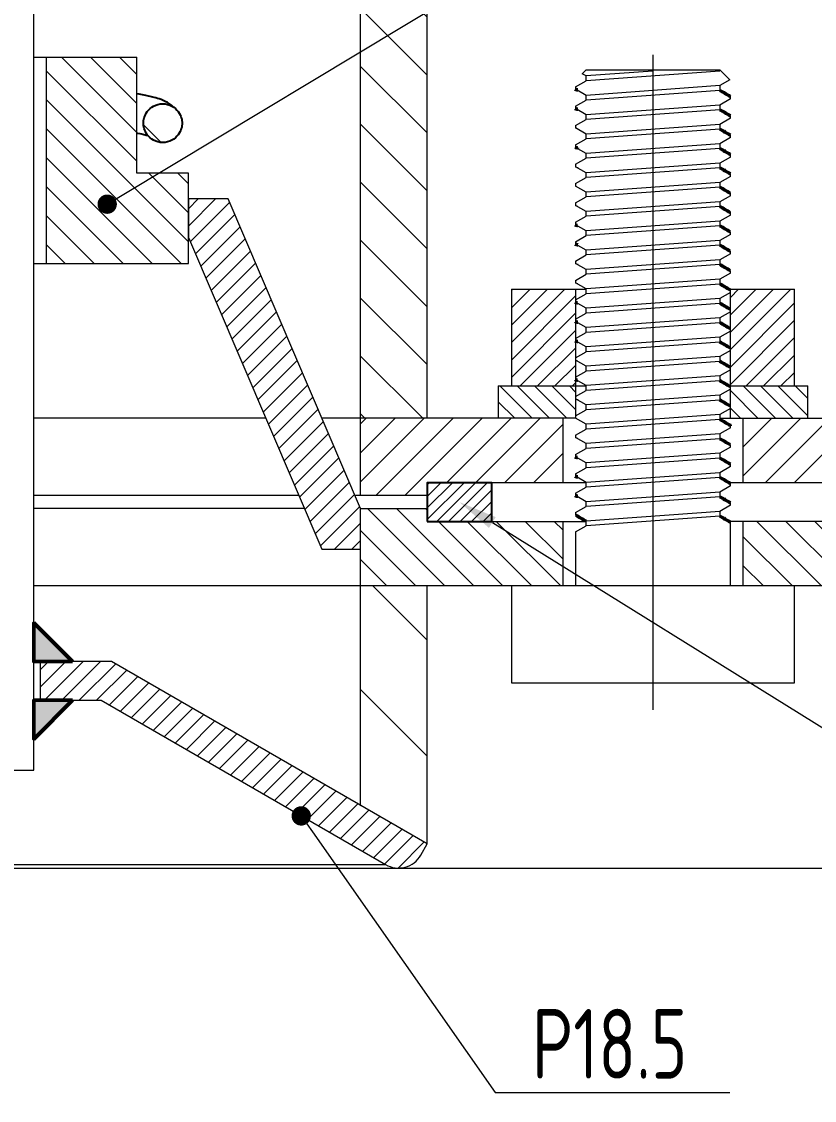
# Model space of a CAD drawing. Header units: millimetres. Extents: x -46397 to 283259, y -8690 to 23983.
# Drawn here: x 185134.5 to 185196, y -1424 to -1340.4 of the extents above; entities that cross this region are included whole.
import ezdxf
from ezdxf import colors
from ezdxf.entities.mleader import LeaderData, LeaderLine
from ezdxf.math import Vec2, Vec3

# ---------------------------------------------------------------- set-up
doc = ezdxf.new("R2010")
doc.units = ezdxf.units.MM
doc.layers.get('Defpoints').update_dxf_attribs({"lineweight": 0})
for name, color, linetype, lineweight in [('4.KICH THUOC', 3, 'Continuous', 9), ('AM_0', 7, 'Continuous', 50), ('mD_HATCH', 8, 'Continuous', 0)]:
    doc.layers.add(name, color=color, linetype=linetype, lineweight=lineweight)
doc.layers.add('DIM', color=8, linetype='Continuous')
doc.styles.add('GHI CHÚ 1', font='isocp_IV25.ttf', dxfattribs={"width": 0.8})
doc.styles.get("Standard").update_dxf_attribs({"font": 'isocp.shx', "width": 0.8})
doc.dimstyles.new('1-30SCALE', dxfattribs={"dimtxt": 75, "dimasz": 75, "dimexe": 37.5, "dimexo": 30, "dimgap": 30, "dimtad": 1, "dimtoh": 1, "dimdec": 0, "dimdsep": 46, "dimtxsty": 'GHI CHÚ 1', "dimcen": 0.09, "dimclrd": 256, "dimclre": 256, "dimclrt": 2, "dimadec": 0, "dimazin": 0, "dimtfac": 1, "dimtdec": 0, "dimtofl": 0, "dimtmove": 0, "dimatfit": 3, "dimfxl": 1, "dimlwd": 0, "dimlwe": 0, "dimarcsym": 0})
pattern_1 = [(45, (96231.9705, 239620.679), (-0.673519209, 0.673519209), [])]
pattern_2 = [(315, (184662.1086, -839.6237), (4.49013, 4.49013), [])]
pattern_3 = [(135, (-55304.2998, -89971.5617), (-0.673519209, -0.673519209), [])]
pattern_4 = [(45, (-55304.2998, -89971.5617), (-0.673519209, 0.673519209), [])]
pattern_5 = [(135, (-55304.2998, -89971.5617), (-1.122532015, -1.122532015), [])]
pattern_6 = [(45, (-55304.2998, -89971.5617), (-1.122532015, 1.122532015), [])]

# ---------------------------------------------------------------- blocks, each defined once
blk = doc.blocks.new('*D967')
at = {"layer": 'Defpoints', "color": 0, "transparency": 16777216}
for p in [(185165.947, -1306.011, 1.046), (185222.365, -1306.011), (185129.447, -1406.011, 1.046)]:
    blk.add_point(p, dxfattribs=at)
at = {"layer": 'DIM', "linetype": 'Continuous', "lineweight": 0, "transparency": 16777216}
for p, q in [((185167.947, -1306.011), (185224.365, -1306.011)), ((185222.365, -1402.011), (185222.365, -1310.011)), ((185131.447, -1406.011), (185224.365, -1406.011))]:
    blk.add_line(p, q, dxfattribs=at)
at = {"layer": 'DIM', "transparency": 16777216}
for points in [[(185221.699, -1310.011), (185223.032, -1310.011), (185222.365, -1306.011)], [(185221.699, -1402.011), (185223.032, -1402.011), (185222.365, -1406.011)]]:
    blk.add_solid(points, dxfattribs=at)
at = {"layer": 'DIM', "color": 2, "transparency": 16777216, "insert": (185217.248, -1356.011), "char_height": 6, "attachment_point": 5, "rotation": 90, "style": 'GHI CHÚ 1'}
blk.add_mtext('100', dxfattribs=at)
blk = doc.blocks.new('*D972')
at = {"layer": 'Defpoints', "color": 0, "transparency": 16777216}
for p in [(185135.447, -1288.268, -1.016), (185237.459, -1288.268), (185163.262, -1406.011, -1.016)]:
    blk.add_point(p, dxfattribs=at)
at = {"layer": 'DIM', "linetype": 'Continuous', "lineweight": 0, "transparency": 16777216}
for p, q in [((185137.447, -1288.268), (185239.459, -1288.268)), ((185237.459, -1402.011), (185237.459, -1292.268)), ((185165.262, -1406.011), (185239.459, -1406.011))]:
    blk.add_line(p, q, dxfattribs=at)
at = {"layer": 'DIM', "transparency": 16777216}
for points in [[(185236.792, -1292.268), (185238.126, -1292.268), (185237.459, -1288.268)], [(185236.792, -1402.011), (185238.126, -1402.011), (185237.459, -1406.011)]]:
    blk.add_solid(points, dxfattribs=at)
at = {"layer": 'DIM', "color": 2, "transparency": 16777216, "insert": (185232.341, -1347.14), "char_height": 6, "attachment_point": 5, "rotation": 90, "style": 'GHI CHÚ 1'}
blk.add_mtext('118', dxfattribs=at)
blk = doc.blocks.new('_Dot')
at = {"color": 0, "linetype": 'ByBlock', "lineweight": -2}
blk.add_line((-0.5, 0), (-1, 0), dxfattribs=at)
at = {"color": 0, "linetype": 'ByBlock', "const_width": 0.5}
blk.add_lwpolyline([(-0.25, 0, 1), (0.25, 0, 1)], format="xyb", close=True, dxfattribs=at)

msp = doc.modelspace()

# ---------------------------------------------------------------- hatches: boundary and pattern name
at = {"layer": 'mD_HATCH'}
h = msp.add_hatch(dxfattribs=at)
h.set_pattern_fill('ANSI31', color=256, angle=-90, style=0)
h.set_pattern_definition([(315, (96231.9705, 239620.679), (2.24506403, 2.24506403), [])])
h.paths.add_polyline_path([(185160.787, -1371.145), (185165.947, -1371.145), (185165.947, -1306.011), (185160.787, -1306.011)])
h = msp.add_hatch(dxfattribs=at)
h.set_pattern_fill('ANSI31', color=256, scale=0.5, angle=-90, style=0)
h.set_pattern_definition([(315, (96231.9705, 239620.679), (1.122532015, 1.122532015), [])])
h.paths.add_polyline_path([(185143.447, -1352.145), (185143.447, -1343.145), (185136.447, -1343.145), (185136.447, -1359.145), (185147.447, -1359.145), (185147.447, -1352.145)])
h = msp.add_hatch(dxfattribs=at)
h.set_pattern_fill('ANSI31', color=256, scale=2, angle=-90, style=0)
h.set_pattern_definition(pattern_2)
edge = h.paths.add_edge_path(flags=0)
edge.add_spline(control_points=[(185146.947, -1348.271), (185146.947, -1345.271), (185143.947, -1345.271), (185143.947, -1348.271), (185143.947, -1351.271), (185146.947, -1351.271), (185146.947, -1348.271)], knot_values=[0, 0, 0, 0, 0.5, 0.5, 0.5, 1, 1, 1, 1], weights=[1, 0.333333, 0.333333, 1, 0.333333, 0.333333, 1], degree=3, periodic=0)
h = msp.add_hatch(dxfattribs=at)
h.set_pattern_fill('ANSI31', color=256, scale=0.3, style=0)
h.set_pattern_definition(pattern_1)
h.paths.add_polyline_path([(185157.787, -1381.302), (185160.787, -1381.302), (185160.787, -1378.145), (185150.514, -1354.145), (185147.447, -1354.145), (185147.447, -1357.145)], flags=0)
h = msp.add_hatch(dxfattribs=at)
h.set_pattern_fill('ANSI31', color=256, scale=0.3, style=0)
h.set_pattern_definition(pattern_4)
h.paths.add_polyline_path([(185177.447, -1361.145), (185172.478, -1361.145), (185172.478, -1368.645), (185177.447, -1368.645)], flags=0)
h = msp.add_hatch(dxfattribs=at)
h.set_pattern_fill('ANSI31', color=256, scale=0.3, style=0)
h.set_pattern_definition(pattern_4)
h.paths.add_polyline_path([(185189.447, -1368.645), (185194.417, -1368.645), (185194.417, -1361.145), (185189.447, -1361.145)], flags=0)
h = msp.add_hatch(dxfattribs=at)
h.set_pattern_fill('ANSI31', color=256, scale=0.3, angle=90, style=0)
h.set_pattern_definition(pattern_3)
h.paths.add_polyline_path([(185177.447, -1368.645), (185171.447, -1368.645), (185171.447, -1371.145), (185177.447, -1371.145)], flags=0)
h = msp.add_hatch(dxfattribs=at)
h.set_pattern_fill('ANSI31', color=256, scale=0.3, angle=90, style=0)
h.set_pattern_definition(pattern_3)
h.paths.add_polyline_path([(185189.447, -1371.145), (185195.447, -1371.145), (185195.447, -1368.645), (185189.447, -1368.645)], flags=0)
h = msp.add_hatch(dxfattribs=at)
h.set_pattern_fill('ANSI31', color=256, scale=0.5, style=0)
h.set_pattern_definition(pattern_6)
h.paths.add_polyline_path([(185176.447, -1376.145), (185176.447, -1371.145), (185160.787, -1371.145), (185160.787, -1377.145), (185165.947, -1377.145), (185165.947, -1376.145)], flags=0)
h = msp.add_hatch(dxfattribs=at)
h.set_pattern_fill('ANSI31', color=256, scale=0.5, style=0)
h.set_pattern_definition(pattern_6)
h.paths.add_polyline_path([(185190.447, -1376.145), (185198.697, -1376.145), (185198.697, -1371.145), (185190.447, -1371.145)], flags=0)
h = msp.add_hatch(dxfattribs=at)
h.set_pattern_fill('ANSI31', color=256, scale=0.2, style=0)
h.set_pattern_definition([(45, (-55304.29976, -89971.5617), (-0.449012806, 0.449012806), [])])
h.paths.add_polyline_path([(185165.947, -1379.145), (185170.947, -1379.145), (185170.947, -1376.145), (185165.947, -1376.145)], flags=0)
h = msp.add_hatch(dxfattribs=at)
h.set_pattern_fill('ANSI31', color=256, scale=0.5, angle=90, style=0)
h.set_pattern_definition(pattern_5)
h.paths.add_polyline_path([(185176.447, -1384.145), (185176.447, -1379.145), (185165.947, -1379.145), (185165.947, -1378.145), (185160.787, -1378.145), (185160.787, -1384.145)], flags=0)
h = msp.add_hatch(dxfattribs=at)
h.set_pattern_fill('ANSI31', color=256, scale=0.5, angle=90, style=0)
h.set_pattern_definition(pattern_5)
h.paths.add_polyline_path([(185190.447, -1384.145), (185198.697, -1384.145), (185198.697, -1379.145), (185190.447, -1379.145)], flags=0)
h = msp.add_hatch(dxfattribs=at)
h.set_pattern_fill('ANSI31', color=256, scale=2, angle=-90, style=0)
h.set_pattern_definition(pattern_2)
h.paths.add_polyline_path([(185160.787, -1384.145), (185160.787, -1401.166), (185165.947, -1404.145), (185165.947, -1384.145)], flags=0)
h = msp.add_hatch(color=256, dxfattribs=at)
h.dxf.hatch_style = 1
h.set_gradient(color1=(0, 0, 255), color2=(255, 255, 0), name='SPHERICAL')
h.paths.add_polyline_path([(185138.447, -1393.011), (185135.447, -1396.011), (185135.447, -1393.011)])
h.paths.add_polyline_path([(185138.447, -1390.011), (185135.447, -1387.011), (185135.447, -1390.011)])
h.paths.add_polyline_path([(185120.447, -1390.011), (185123.447, -1387.011), (185123.447, -1390.011)])
h.paths.add_polyline_path([(185120.447, -1393.011), (185123.447, -1396.011), (185123.447, -1393.011)])
h = msp.add_hatch(dxfattribs=at)
h.set_pattern_fill('ANSI31', color=256, scale=0.3, style=0)
h.set_pattern_definition(pattern_1)
edge = h.paths.add_edge_path()
edge.add_line((185135.947, -1393.011), (185140.663, -1393.011))
edge.add_line((185140.663, -1393.011), (185162.715, -1405.743))
edge.add_arc((185163.715, -1404.011), 2, 240, 330)
edge.add_line((185165.447, -1405.011), (185165.947, -1404.145))
edge.add_line((185165.947, -1404.145), (185141.466, -1390.011))
edge.add_line((185141.466, -1390.011), (185135.947, -1390.011))
edge.add_line((185135.947, -1390.011), (185135.947, -1393.011))
edge = h.paths.add_edge_path()
edge.add_line((185122.947, -1393.011), (185118.232, -1393.011))
edge.add_line((185118.232, -1393.011), (185096.179, -1405.743))
edge.add_arc((185095.179, -1404.011), 2, 210, 300, ccw=False)
edge.add_line((185093.447, -1405.011), (185092.947, -1404.145))
edge.add_line((185092.947, -1404.145), (185117.428, -1390.011))
edge.add_line((185117.428, -1390.011), (185122.947, -1390.011))
edge.add_line((185122.947, -1390.011), (185122.947, -1393.011))

# ---------------------------------------------------------------- linework, layer by layer
at = {"color": 3, "linetype": 'Continuous', "lineweight": 18}
for p, q in [((185135.447, -1343.145, -3.262), (185143.447, -1343.145, -3.262)), ((185136.447, -1359.145, -3.262), (185136.447, -1343.145, -3.262)), ((185143.447, -1352.145, -3.262), (185143.447, -1343.145, -3.262)), ((185147.447, -1352.145, -3.262), (185143.447, -1352.145, -3.262)), ((185147.447, -1359.145, -3.262), (185147.447, -1352.145, -3.262)), ((185135.447, -1359.145, -3.262), (185147.447, -1359.145, -3.262))]:
    msp.add_line(p, q, dxfattribs=at)
at = {"color": 7, "linetype": 'Continuous', "lineweight": 0}
for p, q in [((185147.447, -1354.145, -3.262), (185147.447, -1357.145, -3.262)), ((185189.447, -1368.645, -3.262), (185194.417, -1368.645, -3.262)), ((185165.947, -1377.145, -3.262), (185165.947, -1376.145, -3.262)), ((185165.947, -1379.145, -3.262), (185165.947, -1378.145, -3.262)), ((185177.447, -1384.145, -3.262), (185172.478, -1384.145, -3.262)), ((185194.417, -1384.145, -3.262), (185189.447, -1384.145, -3.262))]:
    msp.add_line(p, q, dxfattribs=at)
at = {"color": 2, "linetype": 'Continuous', "lineweight": 0}
for p, q in [((185096.179, -1405.743, -3.262), (185162.715, -1405.743, -3.262)), ((185095.179, -1406.011, -3.262), (185163.715, -1406.011, -3.262))]:
    msp.add_line(p, q, dxfattribs=at)
at = {"color": 6, "linetype": 'Continuous', "lineweight": 25, "elevation": -3.262}
msp.add_lwpolyline([(185165.947, -1379.145), (185170.947, -1379.145), (185170.947, -1376.145), (185165.947, -1376.145)], close=True, dxfattribs=at)
at = {"color": 7, "linetype": 'Continuous', "lineweight": 25}
for points, knots in [([(185146.274, -1347.027, -3.262), (185146.227, -1346.975, -3.262), (185146.029, -1346.755, -3.262), (185145.49, -1346.498, -3.262), (185144.905, -1346.305, -3.262), (185144.335, -1346.164, -3.262), (185143.863, -1346.051, -3.262), (185143.456, -1345.984, -3.262), (185143.447, -1345.982, -3.262)], [0, 0, 0, 0, 0.069764, 0.292449, 0.483243, 0.656273, 0.992948, 1, 1, 1, 1]), ([(185146.947, -1348.271, -3.262), (185146.947, -1348.146, -3.262), (185146.932, -1348.004, -3.262), (185146.842, -1347.697, -3.262), (185146.767, -1347.531, -3.262), (185146.527, -1347.211, -3.262), (185146.361, -1347.058, -3.262), (185145.946, -1346.836, -3.262), (185145.697, -1346.771, -3.262), (185145.197, -1346.771, -3.262), (185144.949, -1346.836, -3.262), (185144.534, -1347.058, -3.262), (185144.367, -1347.211, -3.262), (185144.127, -1347.531, -3.262), (185144.052, -1347.697, -3.262), (185143.962, -1348.004, -3.262), (185143.947, -1348.146, -3.262), (185143.947, -1348.396, -3.262), (185143.962, -1348.537, -3.262), (185144.052, -1348.844, -3.262), (185144.127, -1349.011, -3.262), (185144.367, -1349.331, -3.262), (185144.534, -1349.483, -3.262), (185144.949, -1349.705, -3.262), (185145.197, -1349.771, -3.262), (185145.697, -1349.771, -3.262), (185145.946, -1349.705, -3.262), (185146.361, -1349.483, -3.262), (185146.527, -1349.331, -3.262), (185146.767, -1349.011, -3.262), (185146.842, -1348.844, -3.262), (185146.932, -1348.537, -3.262), (185146.947, -1348.396, -3.262), (185146.947, -1348.271, -3.262)], [0, 0, 0, 0, 0.0625, 0.0625, 0.125, 0.125, 0.1875, 0.1875, 0.25, 0.25, 0.3125, 0.3125, 0.375, 0.375, 0.4375, 0.4375, 0.5, 0.5, 0.5625, 0.5625, 0.625, 0.625, 0.6875, 0.6875, 0.75, 0.75, 0.8125, 0.8125, 0.875, 0.875, 0.9375, 0.9375, 1, 1, 1, 1]), ([(185143.447, -1349.028, -3.262), (185143.466, -1349.032, -3.262), (185143.73, -1349.084, -3.262), (185143.999, -1349.15, -3.262), (185144.246, -1349.233, -3.262), (185144.233, -1349.193, -3.262), (185144.231, -1349.188, -3.262)], [0, 0, 0, 0, 0.0353048, 0.4843563, 0.9256973, 1, 1, 1, 1])]:
    msp.add_open_spline(points, degree=3, knots=knots, dxfattribs=at)
at = {"layer": 'AM_0', "color": 3, "lineweight": 18}
for p, q in [((185160.787, -1377.145, -3.262), (185160.787, -1306.011, -3.262)), ((185165.947, -1371.145, -3.262), (185165.947, -1306.011, -3.262)), ((185178.259, -1344.145, -3.262), (185188.635, -1344.145, -3.262)), ((185188.635, -1344.145, -3.262), (185189.408, -1344.918, -3.262)), ((185177.447, -1345.458, -3.262), (185178.259, -1344.989, -3.262)), ((185177.447, -1345.458, -3.262), (185177.447, -1345.645, -3.262)), ((185189.408, -1344.918, -3.262), (185188.635, -1345.364, -3.262)), ((185188.635, -1345.364, -3.262), (185188.635, -1345.739, -3.262)), ((185178.259, -1346.114, -3.262), (185177.447, -1345.645, -3.262)), ((185188.635, -1345.739, -3.262), (185189.447, -1346.208, -3.262)), ((185189.447, -1346.395, -3.262), (185188.635, -1346.864, -3.262)), ((185189.392, -1346.192, -3.262), (185189.447, -1346.208, -3.262)), ((185189.447, -1346.395, -3.262), (185189.447, -1346.208, -3.262)), ((185177.447, -1346.958, -3.262), (185178.259, -1346.489, -3.262)), ((185177.447, -1346.958, -3.262), (185177.447, -1347.145, -3.262)), ((185178.259, -1347.614, -3.262), (185177.447, -1347.145, -3.262)), ((185188.635, -1346.864, -3.262), (185188.635, -1347.239, -3.262)), ((185188.635, -1347.239, -3.262), (185189.447, -1347.708, -3.262)), ((185177.447, -1348.458, -3.262), (185178.259, -1347.989, -3.262)), ((185189.447, -1347.895, -3.262), (185188.635, -1348.364, -3.262)), ((185189.408, -1347.692, -3.262), (185189.447, -1347.708, -3.262)), ((185189.447, -1347.895, -3.262), (185189.447, -1347.708, -3.262)), ((185177.447, -1348.458, -3.262), (185177.447, -1348.645, -3.262)), ((185178.259, -1349.114, -3.262), (185177.447, -1348.645, -3.262)), ((185177.447, -1348.645, -3.262), (185177.621, -1348.698, -3.262)), ((185188.635, -1348.364, -3.262), (185188.635, -1348.739, -3.262)), ((185188.635, -1348.739, -3.262), (185189.447, -1349.208, -3.262)), ((185177.447, -1349.958, -3.262), (185178.259, -1349.489, -3.262)), ((185189.447, -1349.395, -3.262), (185188.635, -1349.864, -3.262)), ((185189.399, -1349.192, -3.262), (185189.447, -1349.208, -3.262)), ((185189.447, -1349.395, -3.262), (185189.447, -1349.208, -3.262)), ((185177.447, -1349.958, -3.262), (185177.447, -1350.145, -3.262)), ((185178.259, -1350.614, -3.262), (185177.447, -1350.145, -3.262)), ((185188.635, -1349.864, -3.262), (185188.635, -1350.239, -3.262)), ((185188.635, -1350.239, -3.262), (185189.447, -1350.708, -3.262)), ((185177.447, -1351.458, -3.262), (185178.259, -1350.989, -3.262)), ((185177.447, -1351.458, -3.262), (185177.447, -1351.645, -3.262)), ((185189.447, -1350.895, -3.262), (185188.635, -1351.364, -3.262)), ((185188.635, -1351.364, -3.262), (185188.635, -1351.739, -3.262)), ((185189.418, -1350.693, -3.262), (185189.447, -1350.708, -3.262)), ((185189.447, -1350.895, -3.262), (185189.447, -1350.708, -3.262)), ((185178.259, -1352.114, -3.262), (185177.447, -1351.645, -3.262)), ((185177.447, -1351.645, -3.262), (185177.639, -1351.698, -3.262)), ((185188.635, -1351.739, -3.262), (185189.447, -1352.208, -3.262)), ((185189.42, -1352.193, -3.262), (185189.447, -1352.208, -3.262)), ((185189.447, -1352.395, -3.262), (185189.447, -1352.208, -3.262)), ((185177.447, -1352.958, -3.262), (185178.259, -1352.489, -3.262)), ((185177.447, -1352.958, -3.262), (185177.447, -1353.145, -3.262)), ((185189.447, -1352.395, -3.262), (185188.635, -1352.864, -3.262)), ((185188.635, -1352.864, -3.262), (185188.635, -1353.239, -3.262)), ((185178.259, -1353.614, -3.262), (185177.447, -1353.145, -3.262)), ((185188.635, -1353.239, -3.262), (185189.447, -1353.708, -3.262)), ((185189.447, -1353.895, -3.262), (185188.635, -1354.364, -3.262)), ((185189.407, -1353.692, -3.262), (185189.447, -1353.708, -3.262)), ((185189.447, -1353.895, -3.262), (185189.447, -1353.708, -3.262)), ((185150.514, -1354.145, -3.262), (185147.447, -1354.145, -3.262)), ((185160.787, -1378.145, -3.262), (185150.514, -1354.145, -3.262)), ((185177.447, -1354.458, -3.262), (185178.259, -1353.989, -3.262)), ((185177.447, -1354.458, -3.262), (185177.447, -1354.645, -3.262)), ((185178.259, -1355.114, -3.262), (185177.447, -1354.645, -3.262)), ((185177.447, -1354.645, -3.262), (185177.598, -1354.697, -3.262)), ((185188.635, -1354.364, -3.262), (185188.635, -1354.739, -3.262)), ((185188.635, -1354.739, -3.262), (185189.447, -1355.208, -3.262)), ((185177.447, -1355.958, -3.262), (185178.259, -1355.489, -3.262)), ((185189.447, -1355.395, -3.262), (185188.635, -1355.864, -3.262)), ((185189.402, -1355.192, -3.262), (185189.447, -1355.208, -3.262)), ((185189.447, -1355.395, -3.262), (185189.447, -1355.208, -3.262)), ((185177.447, -1355.958, -3.262), (185177.447, -1356.145, -3.262)), ((185178.259, -1356.614, -3.262), (185177.447, -1356.145, -3.262)), ((185188.635, -1355.864, -3.262), (185188.635, -1356.239, -3.262)), ((185188.635, -1356.239, -3.262), (185189.447, -1356.708, -3.262)), ((185147.447, -1357.145, -3.262), (185157.787, -1381.302, -3.262)), ((185177.447, -1357.458, -3.262), (185178.259, -1356.989, -3.262)), ((185189.447, -1356.895, -3.262), (185188.635, -1357.364, -3.262)), ((185189.396, -1356.692, -3.262), (185189.447, -1356.708, -3.262)), ((185189.447, -1356.895, -3.262), (185189.447, -1356.708, -3.262)), ((185177.447, -1357.458, -3.262), (185177.447, -1357.645, -3.262)), ((185178.259, -1358.114, -3.262), (185177.447, -1357.645, -3.262)), ((185188.635, -1357.364, -3.262), (185188.635, -1357.739, -3.262)), ((185188.635, -1357.739, -3.262), (185189.447, -1358.208, -3.262)), ((185177.447, -1358.958, -3.262), (185178.259, -1358.489, -3.262)), ((185177.447, -1358.958, -3.262), (185177.447, -1359.145, -3.262)), ((185189.447, -1358.395, -3.262), (185188.635, -1358.864, -3.262)), ((185188.635, -1358.864, -3.262), (185188.635, -1359.239, -3.262)), ((185189.412, -1358.192, -3.262), (185189.447, -1358.208, -3.262)), ((185189.447, -1358.395, -3.262), (185189.447, -1358.208, -3.262)), ((185178.259, -1359.614, -3.262), (185177.447, -1359.145, -3.262)), ((185177.447, -1359.145, -3.262), (185177.619, -1359.198, -3.262)), ((185188.635, -1359.239, -3.262), (185189.447, -1359.708, -3.262)), ((185189.408, -1359.692, -3.262), (185189.447, -1359.708, -3.262)), ((185189.447, -1359.895, -3.262), (185189.447, -1359.708, -3.262)), ((185177.447, -1360.458, -3.262), (185178.259, -1359.989, -3.262)), ((185177.447, -1360.458, -3.262), (185177.447, -1360.645, -3.262)), ((185178.259, -1361.114, -3.262), (185177.447, -1360.645, -3.262)), ((185177.447, -1360.645, -3.262), (185177.6, -1360.697, -3.262)), ((185189.447, -1359.895, -3.262), (185188.635, -1360.364, -3.262)), ((185188.635, -1360.364, -3.262), (185188.635, -1360.739, -3.262)), ((185172.478, -1361.145, -3.262), (185172.478, -1368.645, -3.262)), ((185172.478, -1361.145, -3.262), (185178.208, -1361.145, -3.262)), ((185177.447, -1361.145, -3.262), (185177.447, -1371.145, -3.262)), ((185177.447, -1361.958, -3.262), (185178.259, -1361.489, -3.262)), ((185188.635, -1360.739, -3.262), (185189.447, -1361.208, -3.262)), ((185189.447, -1361.395, -3.262), (185188.635, -1361.864, -3.262)), ((185189.373, -1361.145, -3.262), (185194.417, -1361.145, -3.262)), ((185189.402, -1361.192, -3.262), (185189.447, -1361.208, -3.262)), ((185189.447, -1371.145, -3.262), (185189.447, -1361.145, -3.262)), ((185194.417, -1368.645, -3.262), (185194.417, -1361.145, -3.262)), ((185178.259, -1362.614, -3.262), (185177.447, -1362.145, -3.262)), ((185188.635, -1361.864, -3.262), (185188.635, -1362.239, -3.262)), ((185188.635, -1362.239, -3.262), (185189.447, -1362.708, -3.262)), ((185177.447, -1363.458, -3.262), (185178.259, -1362.989, -3.262)), ((185189.447, -1362.895, -3.262), (185188.635, -1363.364, -3.262)), ((185189.428, -1362.693, -3.262), (185189.447, -1362.708, -3.262)), ((185178.259, -1364.114, -3.262), (185177.447, -1363.645, -3.262)), ((185188.635, -1363.364, -3.262), (185188.635, -1363.739, -3.262)), ((185188.635, -1363.739, -3.262), (185189.447, -1364.208, -3.262)), ((185177.447, -1364.958, -3.262), (185178.259, -1364.489, -3.262)), ((185189.447, -1364.395, -3.262), (185188.635, -1364.864, -3.262)), ((185189.39, -1364.192, -3.262), (185189.447, -1364.208, -3.262)), ((185178.259, -1365.614, -3.262), (185177.447, -1365.145, -3.262)), ((185188.635, -1364.864, -3.262), (185188.635, -1365.239, -3.262)), ((185188.635, -1365.239, -3.262), (185189.447, -1365.708, -3.262)), ((185177.447, -1366.458, -3.262), (185178.259, -1365.989, -3.262)), ((185189.447, -1365.895, -3.262), (185188.635, -1366.364, -3.262)), ((185188.635, -1366.364, -3.262), (185188.635, -1366.739, -3.262)), ((185189.406, -1365.692, -3.262), (185189.447, -1365.708, -3.262)), ((185178.259, -1367.114, -3.262), (185177.447, -1366.645, -3.262)), ((185177.447, -1366.645, -3.262), (185177.608, -1366.698, -3.262)), ((185188.635, -1366.739, -3.262), (185189.447, -1367.208, -3.262)), ((185189.395, -1367.192, -3.262), (185189.447, -1367.208, -3.262)), ((185177.447, -1367.958, -3.262), (185178.259, -1367.489, -3.262)), ((185178.259, -1368.614, -3.262), (185177.447, -1368.145, -3.262)), ((185189.447, -1367.395, -3.262), (185188.635, -1367.864, -3.262)), ((185188.635, -1367.864, -3.262), (185188.635, -1368.239, -3.262)), ((185171.447, -1368.645, -3.262), (185171.447, -1371.145, -3.262)), ((185171.447, -1368.645, -3.262), (185178.208, -1368.645, -3.262)), ((185177.447, -1369.458, -3.262), (185178.259, -1368.989, -3.262)), ((185188.635, -1368.239, -3.262), (185189.447, -1368.708, -3.262)), ((185189.447, -1368.895, -3.262), (185188.635, -1369.364, -3.262)), ((185189.373, -1368.645, -3.262), (185195.447, -1368.645, -3.262)), ((185189.416, -1368.693, -3.262), (185189.447, -1368.708, -3.262)), ((185195.447, -1371.145, -3.262), (185195.447, -1368.645, -3.262)), ((185178.259, -1370.114, -3.262), (185177.447, -1369.645, -3.262)), ((185177.447, -1369.645, -3.262), (185177.633, -1369.698, -3.262)), ((185188.635, -1369.364, -3.262), (185188.635, -1369.739, -3.262)), ((185188.635, -1369.739, -3.262), (185189.447, -1370.208, -3.262)), ((185177.447, -1370.958, -3.262), (185178.259, -1370.489, -3.262)), ((185189.447, -1370.395, -3.262), (185188.635, -1370.864, -3.262)), ((185189.416, -1370.193, -3.262), (185189.447, -1370.208, -3.262)), ((185153.44, -1371.145, -3.262), (185135.447, -1371.145, -3.262)), ((185177.447, -1371.145, -3.262), (185157.791, -1371.145, -3.262)), ((185176.447, -1371.145, -3.262), (185176.447, -1376.145, -3.262)), ((185178.259, -1371.614, -3.262), (185177.447, -1371.145, -3.262)), ((185188.635, -1370.864, -3.262), (185188.635, -1371.239, -3.262)), ((185188.635, -1371.239, -3.262), (185189.447, -1371.708, -3.262)), ((185188.679, -1371.145, -3.262), (185198.697, -1371.145, -3.262)), ((185190.447, -1376.145, -3.262), (185190.447, -1371.145, -3.262)), ((185177.447, -1372.458, -3.262), (185178.259, -1371.989, -3.262)), ((185189.447, -1371.895, -3.262), (185188.635, -1372.364, -3.262)), ((185188.635, -1372.364, -3.262), (185188.635, -1372.739, -3.262)), ((185189.447, -1371.895, -3.262), (185189.447, -1371.708, -3.262)), ((185177.447, -1372.458, -3.262), (185177.447, -1372.645, -3.262)), ((185178.259, -1373.114, -3.262), (185177.447, -1372.645, -3.262)), ((185177.447, -1372.645, -3.262), (185177.604, -1372.697, -3.262)), ((185188.635, -1372.739, -3.262), (185189.447, -1373.208, -3.262)), ((185189.4, -1373.192, -3.262), (185189.447, -1373.208, -3.262)), ((185177.447, -1373.958, -3.262), (185178.259, -1373.489, -3.262)), ((185177.447, -1373.958, -3.262), (185177.447, -1374.145, -3.262)), ((185189.447, -1373.395, -3.262), (185188.635, -1373.864, -3.262)), ((185188.635, -1373.864, -3.262), (185188.635, -1374.239, -3.262)), ((185189.447, -1373.395, -3.262), (185189.447, -1373.208, -3.262)), ((185178.259, -1374.614, -3.262), (185177.447, -1374.145, -3.262)), ((185188.635, -1374.239, -3.262), (185189.447, -1374.708, -3.262)), ((185189.394, -1374.692, -3.262), (185189.447, -1374.708, -3.262)), ((185189.447, -1374.895, -3.262), (185189.447, -1374.708, -3.262)), ((185177.447, -1375.458, -3.262), (185178.259, -1374.989, -3.262)), ((185177.447, -1375.458, -3.262), (185177.447, -1375.645, -3.262)), ((185178.259, -1376.114, -3.262), (185177.447, -1375.645, -3.262)), ((185189.447, -1374.895, -3.262), (185188.635, -1375.364, -3.262)), ((185188.635, -1375.364, -3.262), (185188.635, -1375.739, -3.262)), ((185178.216, -1376.145, -3.262), (185165.947, -1376.145, -3.262)), ((185177.447, -1376.958, -3.262), (185178.259, -1376.489, -3.262)), ((185188.635, -1375.739, -3.262), (185189.447, -1376.208, -3.262)), ((185189.447, -1376.395, -3.262), (185188.635, -1376.864, -3.262)), ((185198.697, -1376.145, -3.262), (185189.358, -1376.145, -3.262)), ((185189.41, -1376.192, -3.262), (185189.447, -1376.208, -3.262)), ((185189.447, -1376.395, -3.262), (185189.447, -1376.208, -3.262)), ((185156.008, -1377.145, -3.262), (185135.447, -1377.145, -3.262)), ((185165.947, -1377.145, -3.262), (185160.359, -1377.145, -3.262)), ((185177.447, -1376.958, -3.262), (185177.447, -1377.145, -3.262)), ((185178.259, -1377.614, -3.262), (185177.447, -1377.145, -3.262)), ((185188.635, -1376.864, -3.262), (185188.635, -1377.239, -3.262)), ((185188.635, -1377.239, -3.262), (185189.447, -1377.708, -3.262)), ((185156.436, -1378.145, -3.262), (185135.447, -1378.145, -3.262)), ((185160.787, -1401.166, -3.262), (185160.787, -1378.145, -3.262)), ((185160.787, -1378.145, -3.262), (185165.947, -1378.145, -3.262)), ((185177.447, -1378.458, -3.262), (185178.259, -1377.989, -3.262)), ((185189.447, -1377.895, -3.262), (185188.635, -1378.364, -3.262)), ((185189.404, -1377.692, -3.262), (185189.447, -1377.708, -3.262)), ((185189.447, -1377.895, -3.262), (185189.447, -1377.708, -3.262)), ((185177.447, -1378.458, -3.262), (185177.447, -1378.645, -3.262)), ((185178.259, -1379.114, -3.262), (185177.447, -1378.645, -3.262)), ((185177.447, -1378.645, -3.262), (185177.484, -1378.661, -3.262)), ((185188.635, -1378.364, -3.262), (185188.635, -1378.739, -3.262)), ((185188.635, -1378.739, -3.262), (185189.447, -1379.208, -3.262)), ((185165.947, -1379.145, -3.262), (185178.216, -1379.145, -3.262)), ((185176.447, -1379.145, -3.262), (185176.447, -1384.145, -3.262)), ((185177.447, -1379.958, -3.262), (185178.259, -1379.489, -3.262)), ((185198.697, -1379.145, -3.262), (185189.389, -1379.145, -3.262)), ((185189.399, -1379.192, -3.262), (185189.447, -1379.208, -3.262)), ((185189.447, -1384.145, -3.262), (185189.447, -1379.208, -3.262)), ((185190.447, -1384.145, -3.262), (185190.447, -1379.145, -3.262)), ((185177.447, -1379.958, -3.262), (185177.447, -1384.145, -3.262)), ((185157.787, -1381.302, -3.262), (185160.787, -1381.302, -3.262)), ((185198.697, -1384.145, -3.262), (185135.447, -1384.145, -3.262)), ((185165.947, -1404.145, -3.262), (185165.947, -1384.145, -3.262))]:
    msp.add_line(p, q, dxfattribs=at)
at = {"layer": 'AM_0', "color": 1, "lineweight": 18}
msp.add_line((185183.447, -1342.968, -3.262), (185183.447, -1393.748, -3.262), dxfattribs=at)
at = {"layer": 'AM_0', "color": 3, "lineweight": 0}
for p, q in [((185178.259, -1344.145, -3.262), (185177.962, -1344.443, -3.262)), ((185178.259, -1344.614, -3.262), (185177.962, -1344.443, -3.262)), ((185178.259, -1344.989, -3.262), (185178.259, -1344.614, -3.262)), ((185178.259, -1346.489, -3.262), (185178.259, -1346.114, -3.262)), ((185178.259, -1347.989, -3.262), (185178.259, -1347.614, -3.262)), ((185178.259, -1349.489, -3.262), (185178.259, -1349.114, -3.262)), ((185178.259, -1350.989, -3.262), (185178.259, -1350.614, -3.262)), ((185178.259, -1352.489, -3.262), (185178.259, -1352.114, -3.262)), ((185178.259, -1353.989, -3.262), (185178.259, -1353.614, -3.262)), ((185178.259, -1355.489, -3.262), (185178.259, -1355.114, -3.262)), ((185178.259, -1356.989, -3.262), (185178.259, -1356.614, -3.262)), ((185178.259, -1358.489, -3.262), (185178.259, -1358.114, -3.262)), ((185178.259, -1359.989, -3.262), (185178.259, -1359.614, -3.262)), ((185178.259, -1361.489, -3.262), (185178.259, -1361.114, -3.262)), ((185178.259, -1362.989, -3.262), (185178.259, -1362.614, -3.262)), ((185178.259, -1364.489, -3.262), (185178.259, -1364.114, -3.262)), ((185178.259, -1365.989, -3.262), (185178.259, -1365.614, -3.262)), ((185178.259, -1367.489, -3.262), (185178.259, -1367.114, -3.262)), ((185178.259, -1368.989, -3.262), (185178.259, -1368.614, -3.262)), ((185178.259, -1370.489, -3.262), (185178.259, -1370.114, -3.262)), ((185178.259, -1371.989, -3.262), (185178.259, -1371.614, -3.262)), ((185178.259, -1373.489, -3.262), (185178.259, -1373.114, -3.262)), ((185178.259, -1374.989, -3.262), (185178.259, -1374.614, -3.262)), ((185178.259, -1376.489, -3.262), (185178.259, -1376.114, -3.262)), ((185178.259, -1377.989, -3.262), (185178.259, -1377.614, -3.262)), ((185178.259, -1379.489, -3.262), (185178.259, -1379.114, -3.262))]:
    msp.add_line(p, q, dxfattribs=at)
at = {"layer": 'AM_0', "color": 251, "lineweight": 0}
for p, q in [((185183.447, -1344.239, -3.262), (185178.259, -1344.614, -3.262)), ((185188.635, -1344.239, -3.262), (185178.259, -1344.989, -3.262)), ((185188.635, -1345.364, -3.262), (185178.259, -1346.114, -3.262)), ((185188.635, -1345.739, -3.262), (185178.259, -1346.489, -3.262)), ((185188.635, -1346.864, -3.262), (185178.259, -1347.614, -3.262)), ((185188.635, -1347.239, -3.262), (185178.259, -1347.989, -3.262)), ((185188.635, -1348.364, -3.262), (185178.259, -1349.114, -3.262)), ((185188.635, -1348.739, -3.262), (185178.259, -1349.489, -3.262)), ((185188.635, -1349.864, -3.262), (185178.259, -1350.614, -3.262)), ((185188.635, -1350.239, -3.262), (185178.259, -1350.989, -3.262)), ((185188.635, -1351.364, -3.262), (185178.259, -1352.114, -3.262)), ((185188.635, -1351.739, -3.262), (185178.259, -1352.489, -3.262)), ((185188.635, -1352.864, -3.262), (185178.259, -1353.614, -3.262)), ((185188.635, -1353.239, -3.262), (185178.259, -1353.989, -3.262)), ((185188.635, -1354.364, -3.262), (185178.259, -1355.114, -3.262)), ((185188.635, -1354.739, -3.262), (185178.259, -1355.489, -3.262)), ((185188.635, -1355.864, -3.262), (185178.259, -1356.614, -3.262)), ((185188.635, -1356.239, -3.262), (185178.259, -1356.989, -3.262)), ((185188.635, -1357.364, -3.262), (185178.259, -1358.114, -3.262)), ((185188.635, -1357.739, -3.262), (185178.259, -1358.489, -3.262)), ((185188.635, -1358.864, -3.262), (185178.259, -1359.614, -3.262)), ((185188.635, -1359.239, -3.262), (185178.259, -1359.989, -3.262)), ((185188.635, -1360.364, -3.262), (185178.259, -1361.114, -3.262)), ((185188.635, -1360.739, -3.262), (185178.259, -1361.489, -3.262)), ((185188.635, -1361.864, -3.262), (185178.259, -1362.614, -3.262)), ((185188.635, -1362.239, -3.262), (185178.259, -1362.989, -3.262)), ((185188.635, -1363.364, -3.262), (185178.259, -1364.114, -3.262)), ((185188.635, -1363.739, -3.262), (185178.259, -1364.489, -3.262)), ((185188.635, -1364.864, -3.262), (185178.259, -1365.614, -3.262)), ((185188.635, -1365.239, -3.262), (185178.259, -1365.989, -3.262)), ((185188.635, -1366.364, -3.262), (185178.259, -1367.114, -3.262)), ((185188.635, -1366.739, -3.262), (185178.259, -1367.489, -3.262)), ((185188.635, -1367.864, -3.262), (185178.259, -1368.614, -3.262)), ((185188.635, -1368.239, -3.262), (185178.259, -1368.989, -3.262)), ((185188.635, -1369.364, -3.262), (185178.259, -1370.114, -3.262)), ((185188.635, -1369.739, -3.262), (185178.259, -1370.489, -3.262)), ((185188.635, -1370.864, -3.262), (185178.259, -1371.614, -3.262)), ((185188.635, -1371.239, -3.262), (185178.259, -1371.989, -3.262)), ((185188.635, -1372.364, -3.262), (185178.259, -1373.114, -3.262)), ((185188.635, -1372.739, -3.262), (185178.259, -1373.489, -3.262)), ((185188.635, -1373.864, -3.262), (185178.259, -1374.614, -3.262)), ((185188.635, -1374.239, -3.262), (185178.259, -1374.989, -3.262)), ((185188.635, -1375.364, -3.262), (185178.259, -1376.114, -3.262)), ((185188.635, -1375.739, -3.262), (185178.259, -1376.489, -3.262)), ((185188.635, -1376.864, -3.262), (185178.259, -1377.614, -3.262)), ((185188.635, -1377.239, -3.262), (185178.259, -1377.989, -3.262)), ((185188.635, -1378.364, -3.262), (185178.259, -1379.114, -3.262)), ((185188.635, -1378.739, -3.262), (185178.259, -1379.489, -3.262))]:
    msp.add_line(p, q, dxfattribs=at)
at = {"layer": 'AM_0', "color": 3, "lineweight": 18, "elevation": -3.262}
for points in [[(185123.447, -1328.206), (185123.447, -1398.427), (185135.447, -1398.427), (185135.447, -1328.956)], [(185172.478, -1384.145), (185172.478, -1391.645), (185194.417, -1391.645), (185194.417, -1384.145)]]:
    msp.add_lwpolyline(points, dxfattribs=at)
at = {"layer": 'AM_0', "color": 1, "elevation": -3.262}
for points in [[(185138.447, -1390.011), (185135.447, -1387.011), (185135.447, -1387.011), (185135.447, -1390.011)], [(185138.447, -1393.011), (185135.447, -1396.011), (185135.447, -1396.011), (185135.447, -1393.011)]]:
    msp.add_lwpolyline(points, close=True, dxfattribs=at)
at = {"layer": 'AM_0', "color": 2, "lineweight": 18, "elevation": -3.262}
msp.add_lwpolyline([(185135.947, -1393.011), (185140.663, -1393.011), (185162.715, -1405.743, 0.414214), (185165.447, -1405.011), (185165.947, -1404.145), (185141.466, -1390.011), (185135.947, -1390.011)], format="xyb", close=True, dxfattribs=at)
at = {"layer": 'AM_0', "color": 3}
for points, knots in [([(185177.447, -1345.645, -3.262), (185177.451, -1345.657, -3.262), (185177.457, -1345.674, -3.262), (185177.586, -1345.692, -3.262), (185177.623, -1345.698, -3.262)], [0, 0, 0, 0, 0.709693, 1, 1, 1, 1]), ([(185189.434, -1346.193, -3.262), (185189.299, -1346.114, -3.262), (185189.032, -1345.96, -3.262), (185188.766, -1345.806, -3.262), (185188.635, -1345.73, -3.262)], [0, 0, 0, 0, 0.50939, 1, 1, 1, 1]), ([(185177.447, -1347.145, -3.262), (185177.454, -1347.157, -3.262), (185177.465, -1347.174, -3.262), (185177.579, -1347.192, -3.262), (185177.612, -1347.198, -3.262)], [0, 0, 0, 0, 0.709971, 1, 1, 1, 1]), ([(185189.434, -1347.693, -3.262), (185189.299, -1347.614, -3.262), (185189.032, -1347.46, -3.262), (185188.766, -1347.306, -3.262), (185188.635, -1347.23, -3.262)], [0, 0, 0, 0, 0.5093899, 1, 1, 1, 1]), ([(185189.434, -1349.193, -3.262), (185189.299, -1349.114, -3.262), (185189.032, -1348.96, -3.262), (185188.766, -1348.806, -3.262), (185188.635, -1348.73, -3.262)], [0, 0, 0, 0, 0.5093899, 1, 1, 1, 1]), ([(185177.447, -1350.145, -3.262), (185177.45, -1350.161, -3.262), (185177.453, -1350.178, -3.262), (185177.594, -1350.196, -3.262), (185177.601, -1350.197, -3.262)], [0, 0, 0, 0, 0.9454322, 1, 1, 1, 1]), ([(185189.434, -1350.693, -3.262), (185189.299, -1350.614, -3.262), (185189.032, -1350.46, -3.262), (185188.766, -1350.306, -3.262), (185188.635, -1350.23, -3.262)], [0, 0, 0, 0, 0.50939, 1, 1, 1, 1]), ([(185189.434, -1352.193, -3.262), (185189.299, -1352.114, -3.262), (185189.032, -1351.96, -3.262), (185188.766, -1351.806, -3.262), (185188.635, -1351.73, -3.262)], [0, 0, 0, 0, 0.5093899, 1, 1, 1, 1]), ([(185189.434, -1353.693, -3.262), (185189.299, -1353.614, -3.262), (185189.032, -1353.46, -3.262), (185188.766, -1353.306, -3.262), (185188.635, -1353.23, -3.262)], [0, 0, 0, 0, 0.5093899, 1, 1, 1, 1]), ([(185189.434, -1355.193, -3.262), (185189.299, -1355.114, -3.262), (185189.032, -1354.96, -3.262), (185188.766, -1354.806, -3.262), (185188.635, -1354.73, -3.262)], [0, 0, 0, 0, 0.50939, 1, 1, 1, 1]), ([(185177.447, -1356.145, -3.262), (185177.45, -1356.161, -3.262), (185177.454, -1356.178, -3.262), (185177.593, -1356.196, -3.262), (185177.607, -1356.197, -3.262)], [0, 0, 0, 0, 0.901765, 1, 1, 1, 1]), ([(185189.434, -1356.693, -3.262), (185189.299, -1356.614, -3.262), (185189.032, -1356.46, -3.262), (185188.766, -1356.306, -3.262), (185188.635, -1356.23, -3.262)], [0, 0, 0, 0, 0.50939, 1, 1, 1, 1]), ([(185177.447, -1357.645, -3.262), (185177.454, -1357.659, -3.262), (185177.462, -1357.676, -3.262), (185177.587, -1357.694, -3.262), (185177.612, -1357.698, -3.262)], [0, 0, 0, 0, 0.805653, 1, 1, 1, 1]), ([(185189.434, -1358.193, -3.262), (185189.299, -1358.114, -3.262), (185189.032, -1357.96, -3.262), (185188.766, -1357.806, -3.262), (185188.635, -1357.73, -3.262)], [0, 0, 0, 0, 0.50939, 1, 1, 1, 1]), ([(185189.434, -1359.693, -3.262), (185189.299, -1359.614, -3.262), (185189.032, -1359.46, -3.262), (185188.766, -1359.306, -3.262), (185188.635, -1359.23, -3.262)], [0, 0, 0, 0, 0.50939, 1, 1, 1, 1]), ([(185189.434, -1361.193, -3.262), (185189.299, -1361.114, -3.262), (185189.032, -1360.96, -3.262), (185188.766, -1360.806, -3.262), (185188.635, -1360.73, -3.262)], [0, 0, 0, 0, 0.50939, 1, 1, 1, 1]), ([(185177.447, -1362.145, -3.262), (185177.451, -1362.161, -3.262), (185177.454, -1362.178, -3.262), (185177.593, -1362.196, -3.262), (185177.603, -1362.197, -3.262)], [0, 0, 0, 0, 0.930874, 1, 1, 1, 1]), ([(185189.434, -1362.693, -3.262), (185189.299, -1362.614, -3.262), (185189.032, -1362.46, -3.262), (185188.766, -1362.306, -3.262), (185188.635, -1362.23, -3.262)], [0, 0, 0, 0, 0.50939, 1, 1, 1, 1]), ([(185177.447, -1363.645, -3.262), (185177.451, -1363.656, -3.262), (185177.458, -1363.673, -3.262), (185177.581, -1363.691, -3.262), (185177.627, -1363.698, -3.262)], [0, 0, 0, 0, 0.623562, 1, 1, 1, 1]), ([(185189.434, -1364.193, -3.262), (185189.299, -1364.114, -3.262), (185189.032, -1363.96, -3.262), (185188.766, -1363.806, -3.262), (185188.635, -1363.73, -3.262)], [0, 0, 0, 0, 0.50939, 1, 1, 1, 1]), ([(185177.447, -1365.145, -3.262), (185177.455, -1365.157, -3.262), (185177.466, -1365.174, -3.262), (185177.575, -1365.192, -3.262), (185177.611, -1365.198, -3.262)], [0, 0, 0, 0, 0.66689, 1, 1, 1, 1]), ([(185189.434, -1365.693, -3.262), (185189.299, -1365.614, -3.262), (185189.032, -1365.46, -3.262), (185188.766, -1365.306, -3.262), (185188.635, -1365.23, -3.262)], [0, 0, 0, 0, 0.50939, 1, 1, 1, 1]), ([(185189.434, -1367.193, -3.262), (185189.299, -1367.114, -3.262), (185189.032, -1366.96, -3.262), (185188.766, -1366.806, -3.262), (185188.635, -1366.73, -3.262)], [0, 0, 0, 0, 0.50939, 1, 1, 1, 1]), ([(185177.447, -1368.145, -3.262), (185177.452, -1368.161, -3.262), (185177.456, -1368.178, -3.262), (185177.592, -1368.196, -3.262), (185177.606, -1368.197, -3.262)], [0, 0, 0, 0, 0.901812, 1, 1, 1, 1]), ([(185189.434, -1368.693, -3.262), (185189.299, -1368.614, -3.262), (185189.032, -1368.46, -3.262), (185188.766, -1368.306, -3.262), (185188.635, -1368.23, -3.262)], [0, 0, 0, 0, 0.50939, 1, 1, 1, 1]), ([(185189.434, -1370.193, -3.262), (185189.299, -1370.114, -3.262), (185189.032, -1369.96, -3.262), (185188.766, -1369.806, -3.262), (185188.635, -1369.73, -3.262)], [0, 0, 0, 0, 0.50939, 1, 1, 1, 1]), ([(185189.434, -1371.693, -3.262), (185189.299, -1371.614, -3.262), (185189.032, -1371.46, -3.262), (185188.766, -1371.306, -3.262), (185188.635, -1371.23, -3.262)], [0, 0, 0, 0, 0.50939, 1, 1, 1, 1]), ([(185189.406, -1371.692, -3.262), (185189.426, -1371.698, -3.262), (185189.447, -1371.703, -3.262), (185189.447, -1371.708, -3.262), (185189.447, -1371.708, -3.262)], [0, 0, 0, 0, 0.98327, 1, 1, 1, 1]), ([(185189.434, -1373.193, -3.262), (185189.299, -1373.114, -3.262), (185189.032, -1372.96, -3.262), (185188.766, -1372.806, -3.262), (185188.635, -1372.73, -3.262)], [0, 0, 0, 0, 0.50939, 1, 1, 1, 1]), ([(185177.447, -1374.145, -3.262), (185177.451, -1374.161, -3.262), (185177.456, -1374.178, -3.262), (185177.593, -1374.196, -3.262), (185177.605, -1374.197, -3.262)], [0, 0, 0, 0, 0.911492, 1, 1, 1, 1]), ([(185189.434, -1374.693, -3.262), (185189.299, -1374.614, -3.262), (185189.032, -1374.46, -3.262), (185188.766, -1374.306, -3.262), (185188.635, -1374.23, -3.262)], [0, 0, 0, 0, 0.50939, 1, 1, 1, 1]), ([(185177.447, -1375.645, -3.262), (185177.454, -1375.658, -3.262), (185177.463, -1375.675, -3.262), (185177.584, -1375.693, -3.262), (185177.613, -1375.698, -3.262)], [0, 0, 0, 0, 0.762419, 1, 1, 1, 1]), ([(185189.434, -1376.193, -3.262), (185189.299, -1376.114, -3.262), (185189.032, -1375.96, -3.262), (185188.766, -1375.806, -3.262), (185188.635, -1375.73, -3.262)], [0, 0, 0, 0, 0.50939, 1, 1, 1, 1]), ([(185177.447, -1377.145, -3.262), (185177.454, -1377.159, -3.262), (185177.462, -1377.176, -3.262), (185177.587, -1377.194, -3.262), (185177.612, -1377.198, -3.262)], [0, 0, 0, 0, 0.799146, 1, 1, 1, 1]), ([(185189.434, -1377.693, -3.262), (185189.299, -1377.614, -3.262), (185189.032, -1377.46, -3.262), (185188.766, -1377.306, -3.262), (185188.635, -1377.23, -3.262)], [0, 0, 0, 0, 0.50939, 1, 1, 1, 1]), ([(185177.461, -1378.661, -3.262), (185177.595, -1378.739, -3.262), (185177.867, -1378.896, -3.262), (185178.138, -1379.053, -3.262), (185178.275, -1379.132, -3.262)], [0, 0, 0, 0, 0.4963, 1, 1, 1, 1]), ([(185189.434, -1379.193, -3.262), (185189.299, -1379.114, -3.262), (185189.032, -1378.96, -3.262), (185188.766, -1378.806, -3.262), (185188.635, -1378.73, -3.262)], [0, 0, 0, 0, 0.50939, 1, 1, 1, 1])]:
    msp.add_open_spline(points, degree=3, knots=knots, dxfattribs=at)

# ---------------------------------------------------------------- dimensions: what is measured, and where the dimension line sits
at = {"layer": 'DIM'}
for base, p1, p2, picture, middle in [((185237.459, -1288.268, -2.246), (185163.262, -1406.011, -3.262), (185135.447, -1288.268, -3.262), '*D972', (185232.341, -1347.14, -2.246)), ((185222.365, -1306.011, -4.308), (185129.447, -1406.011, -3.262), (185165.947, -1306.011, -3.262), '*D967', (185217.248, -1356.011, -4.308))]:
    dim = msp.add_linear_dim(base=base, p1=p1, p2=p2, angle=90, dimstyle='1-30SCALE', override={"dimtxt": 6, "dimasz": 4, "dimexe": 2, "dimexo": 2, "dimgap": 2, "dimtmove": 1}, dxfattribs=at)
    dim.commit()
    dim.dimension.update_dxf_attribs({"geometry": picture, "text_midpoint": middle})

# ---------------------------------------------------------------- leaders
at = {"layer": '4.KICH THUOC', "ltscale": 5}
ml = msp.add_multileader_mtext('Standard', dxfattribs=at)
ml.set_content('{\\Fisocp|c0;P18.4}', color=256)
ml.set_leader_properties(lineweight=9)
ml.set_arrow_properties(name='DOT')
ml.build(insert=Vec2(0, 0))
ml.multileader.update_dxf_attribs({"has_dogleg": 0, "text_left_attachment_type": 5, "text_right_attachment_type": 6, "dogleg_length": 0.125, "arrow_head_size": 1.5, "scale": 300})
ctx = ml.context
ctx.base_point, ctx.scale, ctx.char_height, ctx.arrow_head_size, ctx.landing_gap_size, ctx.plane_origin = Vec3(185175.913, -1333.623, -0.125), 300, 5.4, 1.5, 2.859, Vec3(185322.976, -1320.776, -0.125)
ctx.left_attachment, ctx.right_attachment = 5, 6
notes = []
notes.append((ctx, [(1, (1, 1, 0), (185171.148, -1333.623, -0.125), (1, 0), 4.764, [(0, [(185141.142, -1354.551, -0.125)], 0, [])])]))
ctx.mtext.insert, ctx.mtext.flow_direction = Vec3(185178.771, -1327.143, -0.125), 5
at = {"layer": '4.KICH THUOC', "color": 1, "ltscale": 5}
ml = msp.add_multileader_mtext('Standard', dxfattribs=at)
ml.set_content('PP1', color=1)
ml.set_leader_properties(color=3, lineweight=9)
ml.build(insert=Vec2(0, 0))
ml.multileader.update_dxf_attribs({"has_dogleg": 0, "text_left_attachment_type": 5, "text_right_attachment_type": 6, "dogleg_length": 0.125, "arrow_head_size": 3, "scale": 300})
ctx = ml.context
ctx.base_point, ctx.scale, ctx.char_height, ctx.arrow_head_size, ctx.landing_gap_size, ctx.plane_origin = Vec3(185039.671, -1348.782, -4.308), 300, 5.4, 3, 2.859, Vec3(185172.45, -1362.999, -4.308)
ctx.left_attachment, ctx.right_attachment = 5, 6
notes.append((ctx, [(0, (1, 1, 0), (185057.929, -1348.782, -4.308), (-1, 0), 4.764, [(0, [(185070.259, -1357.739, -4.308)], 0, [])])]))
ctx.mtext.insert, ctx.mtext.width, ctx.mtext.flow_direction = Vec3(185042.53, -1342.302, -4.308), 14.33546, 5
ml = msp.add_multileader_mtext('Standard', dxfattribs=at)
ml.set_content('{\\Fisocp|c0;PP5}', color=1)
ml.set_leader_properties(color=3, lineweight=9)
ml.build(insert=Vec2(0, 0))
ml.multileader.update_dxf_attribs({"has_dogleg": 0, "text_left_attachment_type": 5, "text_right_attachment_type": 6, "dogleg_length": 0.125, "arrow_head_size": 3, "scale": 300})
ctx = ml.context
ctx.base_point, ctx.scale, ctx.char_height, ctx.arrow_head_size, ctx.landing_gap_size, ctx.plane_origin = Vec3(185201.428, -1398.136, -3.262), 300, 5.4, 3, 2.859, Vec3(185323.51, -1420.633, -3.262)
ctx.left_attachment, ctx.right_attachment = 5, 6
notes.append((ctx, [(1, (1, 1, 0), (185196.663, -1398.136, -3.262), (1, 0), 4.764, [(0, [(185168.447, -1377.645, -3.262)], 0, [])])]))
ctx.mtext.insert, ctx.mtext.width, ctx.mtext.flow_direction = Vec3(185204.286, -1391.656, -3.262), 14.33546, 5
at = {"layer": '4.KICH THUOC', "ltscale": 5}
ml = msp.add_multileader_mtext('Standard', dxfattribs=at)
ml.set_content('{\\Fisocp|c0;P18.5}', color=256)
ml.set_leader_properties(lineweight=9)
ml.set_arrow_properties(name='DOT')
ml.build(insert=Vec2(0, 0))
ml.multileader.update_dxf_attribs({"has_dogleg": 0, "text_left_attachment_type": 5, "text_right_attachment_type": 6, "dogleg_length": 0.125, "arrow_head_size": 1.5, "scale": 300})
ctx = ml.context
ctx.base_point, ctx.scale, ctx.char_height, ctx.arrow_head_size, ctx.landing_gap_size, ctx.plane_origin = Vec3(185171.213, -1423.419, 0.921), 300, 5.4, 1.5, 2.859, Vec3(185277.767, -1411.559, 0.921)
ctx.left_attachment, ctx.right_attachment = 5, 6
notes.append((ctx, [(1, (1, 1, 0), (185166.448, -1423.419, 0.921), (1, 0), 4.764, [(0, [(185156.183, -1401.972, 0.921)], 0, [])])]))
ctx.mtext.insert, ctx.mtext.flow_direction = Vec3(185174.071, -1416.939, 0.921), 5
for ctx, leaders in notes:
    for number, flags, end, landing, length, lines in leaders:
        leader = LeaderData()
        leader.index, (leader.has_last_leader_line, leader.has_dogleg_vector, leader.attachment_direction) = number, flags
        leader.last_leader_point, leader.dogleg_vector, leader.dogleg_length = Vec3(end), Vec3(landing), length
        for number, points, colour, breaks in lines:
            line = LeaderLine()
            line.index, line.vertices, line.color, line.breaks = number, Vec3.list(points), colors.encode_raw_color(colour), breaks
            leader.lines.append(line)
        ctx.leaders.append(leader)

doc.saveas('drawing.dxf')
